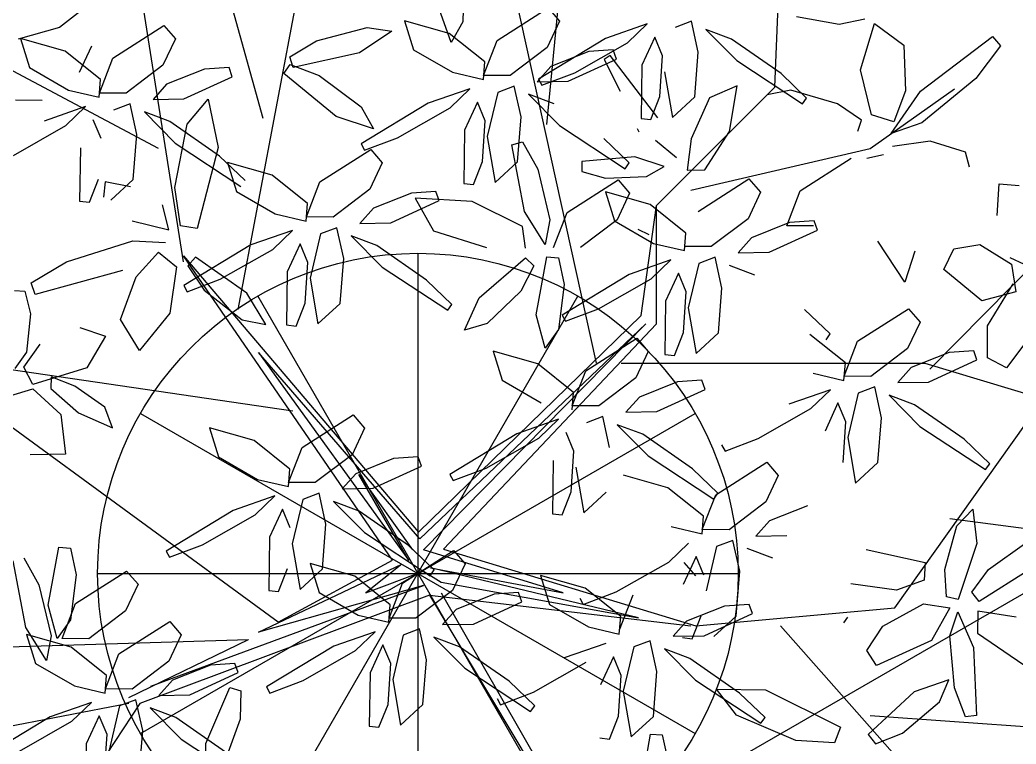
# Model space of a CAD drawing. Extents: x 8365 to 8547, y -347 to -272.
# Drawn here: x 8514.383 to 8515.316, y -326.079 to -325.4 of the extents above; entities that cross this region are included whole.
import ezdxf

# ---------------------------------------------------------------- set-up
doc = ezdxf.new("R2010")
doc.units = 0
doc.layers.get('0').update_dxf_attribs({"linetype": 'CONTINUOUS'})
doc.layers.add('1', color=7, linetype='CONTINUOUS')

msp = doc.modelspace()

# ---------------------------------------------------------------- linework, layer by layer
at = {"color": 44}
for p, q in [((8514.92275, -325.72231), (8514.81555, -325.23574)), ((8514.58718, -325.67198), (8514.66641, -325.25252)), ((8514.87614, -325.4986), (8514.89945, -325.2637)), ((8514.61048, -325.49301), (8514.5499, -325.27489)), ((8514.53591, -325.62723), (8514.48465, -325.30285)), ((8515.08995, -325.46357), (8515.0952, -325.32522)), ((8514.51261, -325.52097), (8514.3122, -325.41471)), ((8514.97907, -325.57445), (8515.08995, -325.46357)), ((8515.0113, -325.56012), (8515.17909, -325.52097)), ((8514.9647, -325.67757), (8514.97907, -325.57445)), ((8514.97907, -325.68534), (8514.97907, -325.57445)), ((8515.23502, -325.72791), (8515.35619, -325.60486)), ((8514.73166, -325.90688), (8514.53591, -325.62164)), ((8514.53591, -325.62164), (8514.75617, -325.88064)), ((8514.75617, -325.88064), (8514.9647, -325.67757)), ((8514.96897, -325.68541), (8514.75726, -325.88695)), ((8514.76065, -325.89712), (8514.96897, -325.68541)), ((8514.77943, -325.89661), (8514.97907, -325.68534)), ((8515.20239, -325.95162), (8515.38882, -325.68876)), ((8514.63845, -325.76705), (8514.13976, -325.69435)), ((8514.75726, -325.88695), (8514.60602, -325.71234)), ((8514.60602, -325.71234), (8514.7471, -325.90711)), ((8514.94605, -325.72231), (8515.23036, -325.72231)), ((8515.23036, -325.72231), (8515.41678, -325.77824)), ((8514.62454, -325.96505), (8514.35415, -325.76705)), ((8514.7471, -325.90711), (8514.70002, -325.82649)), ((8514.70002, -325.82649), (8514.75049, -325.89712)), ((8515.25366, -325.86773), (8515.4261, -325.8901)), ((8514.89157, -325.93742), (8514.76065, -325.89712)), ((8514.77943, -325.89661), (8515.01596, -325.9684)), ((8514.62454, -325.96505), (8514.73166, -325.90688)), ((8514.60602, -325.97435), (8514.7405, -325.9105)), ((8514.7405, -325.9105), (8514.70679, -325.93742)), ((8514.70679, -325.93742), (8514.76065, -325.91727)), ((8514.76065, -325.91727), (8514.77742, -325.92743)), ((8514.76726, -325.91388), (8514.89157, -325.93742)), ((8514.96219, -325.96097), (8514.76726, -325.91388)), ((8514.50525, -326.02482), (8514.76065, -325.93065)), ((8514.76065, -325.93065), (8514.60602, -325.97435)), ((8514.77742, -325.92743), (8514.96219, -325.96097)), ((8514.76631, -325.93955), (8514.49502, -326.04116)), ((8514.76631, -325.93955), (8514.8808, -326.13059)), ((8514.76631, -325.93955), (8515.0113, -325.9684)), ((8514.77742, -325.93742), (8514.88496, -326.12559)), ((8515.01596, -325.9684), (8515.20239, -325.95162)), ((8515.0952, -325.9684), (8515.33755, -326.24244)), ((8514.09781, -325.99636), (8514.59695, -325.98101)), ((8514.48465, -326.03551), (8514.59695, -325.98101)), ((8514.48465, -326.0411), (8514.13509, -326.10822)), ((8514.49502, -326.04116), (8514.28424, -326.35989)), ((8515.17909, -326.05229), (8515.41212, -326.06907))]:
    msp.add_line(p, q, dxfattribs=at)
at = {"color": 62}
for p, q in [((8514.79886, -325.35844), (8514.79755, -325.40236)), ((8514.7868, -325.42159), (8514.77542, -325.39023)), ((8514.8297, -325.41968), (8514.87741, -325.38919)), ((8514.87741, -325.38919), (8514.88821, -325.40166)), ((8514.78492, -325.41318), (8514.74309, -325.40133)), ((8514.74309, -325.40133), (8514.75152, -325.42851)), ((8514.79755, -325.40236), (8514.7868, -325.42159)), ((8514.88821, -325.40166), (8514.87655, -325.42644)), ((8514.73118, -325.41119), (8514.70071, -325.43136)), ((8514.70784, -325.40748), (8514.73118, -325.41119)), ((8514.81817, -325.43987), (8514.78492, -325.41318)), ((8514.97024, -325.4043), (8514.93134, -325.41784)), ((8514.95181, -325.42197), (8514.97024, -325.4043)), ((8514.81708, -325.45244), (8514.8297, -325.41968)), ((8514.93134, -325.41784), (8514.86839, -325.4559)), ((8514.9026, -325.45005), (8514.95181, -325.42197)), ((8514.75152, -325.42851), (8514.788, -325.4496)), ((8514.87655, -325.42644), (8514.84208, -325.45262)), ((8514.91549, -325.43007), (8514.87991, -325.44425)), ((8514.93846, -325.4285), (8514.91549, -325.43007)), ((8514.94151, -325.43715), (8514.93846, -325.4285)), ((8514.81685, -325.45631), (8514.81817, -325.43987)), ((8514.89621, -325.45795), (8514.94151, -325.43715)), ((8514.93565, -325.43372), (8514.93012, -325.43753)), ((8514.93012, -325.43753), (8514.94507, -325.46712)), ((8514.788, -325.4496), (8514.81685, -325.45631)), ((8514.87991, -325.44425), (8514.86727, -325.45844)), ((8514.8716, -325.46179), (8514.9026, -325.45005)), ((8514.96533, -325.44302), (8514.96462, -325.49286)), ((8514.84208, -325.45262), (8514.81708, -325.45244)), ((8514.86727, -325.45844), (8514.89621, -325.45795)), ((8514.86839, -325.4559), (8514.8716, -325.46179)), ((8514.80413, -325.46512), (8514.76523, -325.47866)), ((8514.78571, -325.4828), (8514.80413, -325.46512)), ((8514.83032, -325.46838), (8514.82053, -325.50988)), ((8514.84572, -325.4625), (8514.83032, -325.46838)), ((8514.85208, -325.49143), (8514.84572, -325.4625)), ((8514.76523, -325.47866), (8514.70228, -325.51672)), ((8514.81124, -325.47751), (8514.79923, -325.50384)), ((8514.81861, -325.49502), (8514.81124, -325.47751)), ((8514.88303, -325.47921), (8514.85915, -325.47018)), ((8514.85915, -325.47018), (8514.88811, -325.49948)), ((8514.73649, -325.51088), (8514.78571, -325.4828)), ((8514.81611, -325.53324), (8514.81861, -325.49502)), ((8514.84873, -325.53344), (8514.85208, -325.49143)), ((8514.96462, -325.49286), (8514.97374, -325.49383)), ((8514.79923, -325.50384), (8514.79852, -325.55368)), ((8514.88811, -325.49948), (8514.94955, -325.53993)), ((8514.70549, -325.52262), (8514.73649, -325.51088)), ((8514.82053, -325.50988), (8514.82783, -325.55273)), ((8514.84346, -325.51755), (8514.85346, -325.51479)), ((8514.85346, -325.51479), (8514.86771, -325.54023)), ((8514.95349, -325.53449), (8514.92955, -325.51156)), ((8514.71131, -325.52189), (8514.72211, -325.53436)), ((8514.85535, -325.57998), (8514.84346, -325.51755)), ((8514.72211, -325.53436), (8514.71044, -325.55914)), ((8514.80764, -325.55465), (8514.81611, -325.53324)), ((8514.82783, -325.55273), (8514.84873, -325.53344)), ((8514.95868, -325.52877), (8514.90904, -325.53331)), ((8514.90904, -325.53331), (8514.90904, -325.54249)), ((8514.94955, -325.53993), (8514.95349, -325.53449)), ((8514.86771, -325.54023), (8514.87902, -325.58777)), ((8514.90904, -325.54249), (8514.93122, -325.54866)), ((8514.89529, -325.58098), (8514.943, -325.55048)), ((8514.93122, -325.54866), (8514.96949, -325.54711)), ((8514.943, -325.55048), (8514.9538, -325.56296)), ((8514.74938, -325.56277), (8514.71381, -325.57695)), ((8514.77235, -325.56121), (8514.74938, -325.56277)), ((8514.77541, -325.56986), (8514.77235, -325.56121)), ((8514.79852, -325.55368), (8514.80764, -325.55465)), ((8514.97317, -325.57353), (8514.93134, -325.56168)), ((8514.93134, -325.56168), (8514.93977, -325.58886)), ((8514.73011, -325.59066), (8514.77541, -325.56986)), ((8514.80639, -325.57075), (8514.75289, -325.56767)), ((8514.75289, -325.56767), (8514.77023, -325.59822)), ((8514.85348, -325.59407), (8514.80639, -325.57075)), ((8514.9538, -325.56296), (8514.94213, -325.58773)), ((8514.87466, -325.61099), (8514.85535, -325.57998)), ((8514.88267, -325.61374), (8514.89529, -325.58098)), ((8514.70117, -325.59114), (8514.73011, -325.59066)), ((8514.87902, -325.58777), (8514.87466, -325.61099)), ((8514.94213, -325.58773), (8514.90767, -325.61391)), ((8514.77023, -325.59822), (8514.81973, -325.6139)), ((8514.85624, -325.61426), (8514.85348, -325.59407)), ((8514.81295, -325.66082), (8514.85629, -325.62347)), ((8514.85629, -325.62347), (8514.86422, -325.63107)), ((8514.86623, -325.67691), (8514.87613, -325.62243)), ((8514.87613, -325.62243), (8514.88708, -325.62332)), ((8514.88708, -325.62332), (8514.89245, -325.64847)), ((8514.63312, -325.63655), (8514.63241, -325.68639)), ((8514.72201, -325.63218), (8514.78345, -325.67263)), ((8514.86422, -325.63107), (8514.85195, -325.65456)), ((8514.65442, -325.64258), (8514.66172, -325.68544)), ((8514.95348, -325.63901), (8514.89054, -325.67707)), ((8514.92474, -325.67123), (8514.97396, -325.64315)), ((8514.85195, -325.65456), (8514.82023, -325.68498)), ((8514.89245, -325.64847), (8514.88716, -325.69066)), ((8514.79909, -325.69116), (8514.81295, -325.66082)), ((8514.64154, -325.68735), (8514.65001, -325.66594)), ((8514.66172, -325.68544), (8514.68263, -325.66614)), ((8514.78345, -325.67263), (8514.78739, -325.6672)), ((8514.89374, -325.68297), (8514.92474, -325.67123)), ((8514.8747, -325.70818), (8514.86623, -325.67691)), ((8514.89054, -325.67707), (8514.89374, -325.68297)), ((8514.63241, -325.68639), (8514.64154, -325.68735)), ((8514.82023, -325.68498), (8514.79909, -325.69116)), ((8514.88716, -325.69066), (8514.8747, -325.70818)), ((8514.91276, -325.72932), (8514.96046, -325.69883)), ((8514.96046, -325.69883), (8514.97126, -325.7113)), ((8514.86797, -325.72282), (8514.82614, -325.71098)), ((8514.82614, -325.71098), (8514.83457, -325.73815)), ((8514.97126, -325.7113), (8514.9596, -325.73608)), ((8514.90122, -325.74952), (8514.86797, -325.72282)), ((8514.90013, -325.76208), (8514.91276, -325.72932)), ((8514.83457, -325.73815), (8514.87105, -325.75924)), ((8514.9596, -325.73608), (8514.92513, -325.76226)), ((8514.8999, -325.76595), (8514.90122, -325.74952)), ((8514.96296, -325.75389), (8514.95032, -325.76808)), ((8514.92513, -325.76226), (8514.90013, -325.76208)), ((8514.64699, -325.80121), (8514.6947, -325.77071)), ((8514.6947, -325.77071), (8514.7055, -325.78318)), ((8514.88719, -325.77477), (8514.84828, -325.78831)), ((8514.86876, -325.79244), (8514.88719, -325.77477)), ((8514.92877, -325.77214), (8514.91337, -325.77802)), ((8514.93513, -325.80107), (8514.92877, -325.77214)), ((8514.7055, -325.78318), (8514.69383, -325.80796)), ((8514.96608, -325.78885), (8514.9422, -325.77982)), ((8514.9422, -325.77982), (8514.97116, -325.80912)), ((8514.63545, -325.8214), (8514.60221, -325.7947)), ((8514.84828, -325.78831), (8514.78534, -325.82637)), ((8514.81955, -325.82052), (8514.86876, -325.79244)), ((8514.90166, -325.80466), (8514.8943, -325.78715)), ((8514.63437, -325.83396), (8514.64699, -325.80121)), ((8514.69383, -325.80796), (8514.65937, -325.83414)), ((8514.73277, -325.81159), (8514.6972, -325.82577)), ((8514.75574, -325.81003), (8514.73277, -325.81159)), ((8514.7588, -325.81868), (8514.75574, -325.81003)), ((8514.63413, -325.83783), (8514.63545, -325.8214)), ((8514.7135, -325.83948), (8514.7588, -325.81868)), ((8514.78854, -325.83226), (8514.81955, -325.82052)), ((8514.60529, -325.83112), (8514.63413, -325.83783)), ((8514.6972, -325.82577), (8514.68456, -325.83996)), ((8514.78534, -325.82637), (8514.78854, -325.83226)), ((8514.65937, -325.83414), (8514.63437, -325.83396)), ((8514.68456, -325.83996), (8514.7135, -325.83948)), ((8514.62142, -325.84665), (8514.58252, -325.86019)), ((8514.603, -325.86432), (8514.62142, -325.84665)), ((8514.64761, -325.8499), (8514.63781, -325.8914)), ((8514.66301, -325.84402), (8514.64761, -325.8499)), ((8514.66936, -325.87295), (8514.66301, -325.84402)), ((8514.70032, -325.86073), (8514.67644, -325.85171)), ((8514.67644, -325.85171), (8514.7054, -325.881)), ((8514.62853, -325.85903), (8514.61651, -325.88537)), ((8514.6359, -325.87654), (8514.62853, -325.85903)), ((8514.74684, -325.89308), (8514.70032, -325.86073)), ((8514.66602, -325.91496), (8514.66936, -325.87295)), ((8514.61651, -325.88537), (8514.6158, -325.9352)), ((8514.7054, -325.881), (8514.76683, -325.92145)), ((8514.63781, -325.8914), (8514.64511, -325.93426)), ((8514.74111, -325.92838), (8514.78882, -325.89789)), ((8514.77077, -325.91602), (8514.74684, -325.89308)), ((8514.78882, -325.89789), (8514.79962, -325.91036)), ((8514.62493, -325.93617), (8514.6334, -325.91476)), ((8514.64511, -325.93426), (8514.66602, -325.91496)), ((8514.69633, -325.92188), (8514.6545, -325.91003)), ((8514.6545, -325.91003), (8514.66293, -325.9372)), ((8514.76683, -325.92145), (8514.77077, -325.91602)), ((8514.79962, -325.91036), (8514.78796, -325.93514)), ((8514.72958, -325.94857), (8514.69633, -325.92188)), ((8514.6158, -325.9352), (8514.62493, -325.93617)), ((8514.72849, -325.96114), (8514.74111, -325.92838)), ((8514.78796, -325.93514), (8514.75349, -325.96132)), ((8514.66293, -325.9372), (8514.69941, -325.9583)), ((8514.8269, -325.93876), (8514.79132, -325.95295)), ((8514.84987, -325.9372), (8514.8269, -325.93876)), ((8514.85292, -325.94585), (8514.84987, -325.9372)), ((8514.72826, -325.965), (8514.72958, -325.94857)), ((8514.79132, -325.95295), (8514.77868, -325.96713)), ((8514.80762, -325.96665), (8514.85292, -325.94585)), ((8514.69941, -325.9583), (8514.72826, -325.965)), ((8514.75349, -325.96132), (8514.72849, -325.96114)), ((8514.52306, -325.96424), (8514.53386, -325.97671)), ((8514.75713, -325.9712), (8514.74173, -325.97708)), ((8514.76349, -326.00012), (8514.75713, -325.9712)), ((8514.77868, -325.96713), (8514.80762, -325.96665)), ((8514.53386, -325.97671), (8514.52219, -326.00149)), ((8514.71554, -325.97382), (8514.67664, -325.98736)), ((8514.69712, -325.99149), (8514.71554, -325.97382)), ((8514.74173, -325.97708), (8514.73194, -326.01857)), ((8514.79444, -325.98791), (8514.77056, -325.97888)), ((8514.77056, -325.97888), (8514.79952, -326.00817)), ((8514.67664, -325.98736), (8514.61369, -326.02542)), ((8514.6479, -326.01957), (8514.69712, -325.99149)), ((8514.72265, -325.98621), (8514.71064, -326.01254)), ((8514.73002, -326.00372), (8514.72265, -325.98621)), ((8514.84096, -326.02026), (8514.79444, -325.98791)), ((8514.76014, -326.04213), (8514.76349, -326.00012)), ((8514.56113, -326.00512), (8514.52556, -326.0193)), ((8514.5841, -326.00355), (8514.56113, -326.00512)), ((8514.58715, -326.0122), (8514.5841, -326.00355)), ((8514.72752, -326.04194), (8514.73002, -326.00372)), ((8514.54186, -326.033), (8514.58715, -326.0122)), ((8514.6169, -326.03132), (8514.6479, -326.01957)), ((8514.71064, -326.01254), (8514.70993, -326.06238)), ((8514.73194, -326.01857), (8514.73924, -326.06143)), ((8514.55669, -326.07864), (8514.57918, -326.02603)), ((8514.57918, -326.02603), (8514.58965, -326.02937)), ((8514.58965, -326.02937), (8514.58896, -326.05586)), ((8514.61369, -326.02542), (8514.6169, -326.03132)), ((8514.51292, -326.03349), (8514.54186, -326.033)), ((8514.82963, -326.03648), (8514.83284, -326.04237)), ((8514.5048, -326.04523), (8514.53376, -326.07453)), ((8514.71905, -326.06335), (8514.72752, -326.04194)), ((8514.73924, -326.06143), (8514.76014, -326.04213)), ((8514.5752, -326.08661), (8514.52868, -326.05426)), ((8514.58896, -326.05586), (8514.57386, -326.09713)), ((8514.70993, -326.06238), (8514.71905, -326.06335)), ((8514.53376, -326.07453), (8514.59519, -326.11498)), ((8514.55759, -326.11198), (8514.55669, -326.07864))]:
    msp.add_line(p, q, dxfattribs=at)
at = {"color": 60}
for p, q in [((8514.4394, -325.39238), (8514.41982, -325.40762)), ((8514.41982, -325.40762), (8514.38089, -325.41851)), ((8514.46981, -325.43627), (8514.51752, -325.40578)), ((8514.51752, -325.40578), (8514.52832, -325.41825)), ((8514.66063, -325.42009), (8514.70784, -325.40748)), ((8514.42503, -325.42977), (8514.3832, -325.41792)), ((8514.3832, -325.41792), (8514.39162, -325.44509)), ((8514.52832, -325.41825), (8514.51665, -325.44303)), ((8514.6356, -325.43504), (8514.66063, -325.42009)), ((8514.45827, -325.45646), (8514.42503, -325.42977)), ((8514.44972, -325.42501), (8514.43805, -325.44979)), ((8514.70071, -325.43136), (8514.63863, -325.44496)), ((8514.45719, -325.46903), (8514.46981, -325.43627)), ((8514.63863, -325.44496), (8514.6356, -325.43504)), ((8514.39162, -325.44509), (8514.42811, -325.46619)), ((8514.51665, -325.44303), (8514.48219, -325.46921)), ((8514.55559, -325.44665), (8514.52002, -325.46084)), ((8514.57857, -325.44509), (8514.55559, -325.44665)), ((8514.58162, -325.45374), (8514.57857, -325.44509)), ((8514.62994, -325.45074), (8514.63584, -325.44222)), ((8514.67908, -325.49104), (8514.62994, -325.45074)), ((8514.63584, -325.44222), (8514.66309, -325.4526)), ((8514.45695, -325.47289), (8514.45827, -325.45646)), ((8514.53632, -325.47454), (8514.58162, -325.45374)), ((8514.66309, -325.4526), (8514.70224, -325.48184)), ((8514.42811, -325.46619), (8514.45695, -325.47289)), ((8514.48219, -325.46921), (8514.45719, -325.46903)), ((8514.52002, -325.46084), (8514.50738, -325.47502)), ((8514.40358, -325.47597), (8514.37859, -325.47579)), ((8514.50738, -325.47502), (8514.53632, -325.47454)), ((8514.53945, -325.49832), (8514.55911, -325.47486)), ((8514.55911, -325.47486), (8514.56828, -325.51994)), ((8514.44424, -325.48171), (8514.40534, -325.49525)), ((8514.42582, -325.49938), (8514.44424, -325.48171)), ((8514.48583, -325.47909), (8514.47043, -325.48497)), ((8514.49218, -325.50801), (8514.48583, -325.47909)), ((8514.52314, -325.4958), (8514.49926, -325.48677)), ((8514.49926, -325.48677), (8514.52822, -325.51606)), ((8514.70224, -325.48184), (8514.71379, -325.50246)), ((8514.45872, -325.51161), (8514.45135, -325.4941)), ((8514.56966, -325.52815), (8514.52314, -325.4958)), ((8514.71379, -325.50246), (8514.67908, -325.49104)), ((8514.3766, -325.52746), (8514.42582, -325.49938)), ((8514.5277, -325.55741), (8514.53945, -325.49832)), ((8514.96075, -325.50229), (8514.96234, -325.50524)), ((8514.48884, -325.55002), (8514.49218, -325.50801)), ((8514.52822, -325.51606), (8514.58966, -325.55651)), ((8514.43934, -325.52043), (8514.43863, -325.57027)), ((8514.56828, -325.51994), (8514.54868, -325.59592)), ((8514.6636, -325.55239), (8514.71131, -325.52189)), ((8514.70228, -325.51672), (8514.70549, -325.52262)), ((8514.5936, -325.55108), (8514.56966, -325.52815)), ((8514.61882, -325.54588), (8514.57699, -325.53404)), ((8514.57699, -325.53404), (8514.58541, -325.56121)), ((8514.44775, -325.57124), (8514.45622, -325.54983)), ((8514.46256, -325.55217), (8514.46088, -325.56671)), ((8514.4864, -325.5568), (8514.46256, -325.55217)), ((8514.46794, -325.56932), (8514.48884, -325.55002)), ((8514.65206, -325.57258), (8514.61882, -325.54588)), ((8514.65098, -325.58515), (8514.6636, -325.55239)), ((8514.53298, -325.59351), (8514.5277, -325.55741)), ((8514.58541, -325.56121), (8514.6219, -325.5823)), ((8514.71044, -325.55914), (8514.67598, -325.58532)), ((8514.43863, -325.57027), (8514.44775, -325.57124)), ((8514.52217, -325.59732), (8514.5161, -325.57375)), ((8514.65074, -325.58901), (8514.65206, -325.57258)), ((8514.71381, -325.57695), (8514.70117, -325.59114)), ((8514.48768, -325.58875), (8514.52217, -325.59732)), ((8514.6219, -325.5823), (8514.65074, -325.58901)), ((8514.67598, -325.58532), (8514.65098, -325.58515)), ((8514.54868, -325.59592), (8514.53298, -325.59351)), ((8514.63803, -325.59783), (8514.59913, -325.61137)), ((8514.61961, -325.6155), (8514.63803, -325.59783)), ((8514.67962, -325.5952), (8514.66422, -325.60108)), ((8514.68597, -325.62413), (8514.67962, -325.5952)), ((8514.97199, -325.60183), (8514.96195, -325.59693)), ((8514.42624, -325.62712), (8514.48842, -325.60744)), ((8514.48842, -325.60744), (8514.519, -325.60904)), ((8514.66422, -325.60108), (8514.65442, -325.64258)), ((8514.71693, -325.61192), (8514.69305, -325.60289)), ((8514.69305, -325.60289), (8514.72201, -325.63218)), ((8514.49157, -325.64118), (8514.51254, -325.6182)), ((8514.51254, -325.6182), (8514.5294, -325.63194)), ((8514.59913, -325.61137), (8514.53618, -325.64943)), ((8514.57039, -325.64358), (8514.61961, -325.6155)), ((8514.64514, -325.61021), (8514.63312, -325.63655)), ((8514.65251, -325.62772), (8514.64514, -325.61021)), ((8514.76345, -325.64426), (8514.71693, -325.61192)), ((8514.39315, -325.64696), (8514.42624, -325.62712)), ((8514.54705, -325.62272), (8514.53994, -325.63109)), ((8514.59535, -325.65662), (8514.54705, -325.62272)), ((8514.65001, -325.66594), (8514.65251, -325.62772)), ((8514.68263, -325.66614), (8514.68597, -325.62413)), ((8514.47869, -325.63543), (8514.39698, -325.65791)), ((8514.5294, -325.63194), (8514.52323, -325.67519)), ((8514.53994, -325.63109), (8514.55516, -325.65373)), ((8514.47702, -325.68138), (8514.49157, -325.64118)), ((8514.53939, -325.65532), (8514.57039, -325.64358)), ((8514.78739, -325.6672), (8514.76345, -325.64426)), ((8514.37747, -325.65417), (8514.38724, -325.65476)), ((8514.38724, -325.65476), (8514.39254, -325.67607)), ((8514.39698, -325.65791), (8514.39315, -325.64696)), ((8514.53618, -325.64943), (8514.53939, -325.65532)), ((8514.55516, -325.65373), (8514.59087, -325.68166)), ((8514.613, -325.68604), (8514.59535, -325.65662)), ((8514.39254, -325.67607), (8514.3887, -325.71202)), ((8514.49483, -325.71038), (8514.47702, -325.68138)), ((8514.52323, -325.67519), (8514.49483, -325.71038)), ((8514.59087, -325.68166), (8514.613, -325.68604)), ((8514.43883, -325.68865), (8514.46282, -325.69698)), ((8514.46282, -325.69698), (8514.4454, -325.72651)), ((8514.3887, -325.71202), (8514.37797, -325.72711)), ((8514.38628, -325.72595), (8514.40149, -325.7043)), ((8514.39464, -325.74228), (8514.38628, -325.72595)), ((8514.4454, -325.72651), (8514.39464, -325.74228)), ((8514.41206, -325.73513), (8514.41154, -325.74597)), ((8514.434, -325.74382), (8514.41206, -325.73513)), ((8514.37314, -325.75277), (8514.39483, -325.74612)), ((8514.39483, -325.74612), (8514.42093, -325.77019)), ((8514.41154, -325.74597), (8514.43739, -325.76873)), ((8514.46213, -325.76328), (8514.434, -325.74382)), ((8514.46928, -325.78275), (8514.46213, -325.76328)), ((8514.42093, -325.77019), (8514.42552, -325.80756)), ((8514.43739, -325.76873), (8514.46928, -325.78275)), ((8514.60221, -325.7947), (8514.56038, -325.78286)), ((8514.56038, -325.78286), (8514.5688, -325.81003)), ((8514.42552, -325.80756), (8514.39238, -325.80811)), ((8514.5688, -325.81003), (8514.60529, -325.83112)), ((8514.58252, -325.86019), (8514.51957, -325.89825)), ((8514.55378, -325.8924), (8514.603, -325.86432)), ((8514.40914, -325.94907), (8514.41904, -325.8946)), ((8514.41904, -325.8946), (8514.43, -325.89549)), ((8514.43, -325.89549), (8514.43536, -325.92064)), ((8514.51957, -325.89825), (8514.52278, -325.90414)), ((8514.52278, -325.90414), (8514.55378, -325.8924)), ((8514.38812, -325.9698), (8514.37623, -325.90737)), ((8514.38623, -325.90462), (8514.40048, -325.93005)), ((8514.43482, -325.94747), (8514.48253, -325.91698)), ((8514.48253, -325.91698), (8514.49333, -325.92945)), ((8514.43536, -325.92064), (8514.43007, -325.96282)), ((8514.40048, -325.93005), (8514.41179, -325.97759)), ((8514.49333, -325.92945), (8514.48166, -325.95423)), ((8514.41762, -325.98034), (8514.40914, -325.94907)), ((8514.4222, -325.98023), (8514.43482, -325.94747)), ((8514.48166, -325.95423), (8514.4472, -325.98041)), ((8514.43007, -325.96282), (8514.41762, -325.98034)), ((8514.40743, -326.00082), (8514.38812, -325.9698)), ((8514.47535, -325.99473), (8514.52306, -325.96424)), ((8514.43056, -325.98823), (8514.38874, -325.97638)), ((8514.38874, -325.97638), (8514.39716, -326.00356)), ((8514.41179, -325.97759), (8514.40743, -326.00082)), ((8514.4472, -325.98041), (8514.4222, -325.98023)), ((8514.46381, -326.01492), (8514.43056, -325.98823)), ((8514.46273, -326.02749), (8514.47535, -325.99473)), ((8514.52219, -326.00149), (8514.48772, -326.02767)), ((8514.39716, -326.00356), (8514.43365, -326.02465)), ((8514.46249, -326.03135), (8514.46381, -326.01492)), ((8514.52556, -326.0193), (8514.51292, -326.03349)), ((8514.43365, -326.02465), (8514.46249, -326.03135)), ((8514.48772, -326.02767), (8514.46273, -326.02749)), ((8514.49137, -326.03755), (8514.47596, -326.04343)), ((8514.49772, -326.06648), (8514.49137, -326.03755)), ((8514.44978, -326.04017), (8514.41088, -326.05371)), ((8514.43136, -326.05785), (8514.44978, -326.04017)), ((8514.47596, -326.04343), (8514.46617, -326.08493)), ((8514.52868, -326.05426), (8514.5048, -326.04523)), ((8514.41088, -326.05371), (8514.34793, -326.09177)), ((8514.45689, -326.05256), (8514.44487, -326.07889)), ((8514.46426, -326.07007), (8514.45689, -326.05256)), ((8514.38214, -326.08593), (8514.43136, -326.05785)), ((8514.49438, -326.10849), (8514.49772, -326.06648)), ((8514.46176, -326.10829), (8514.46426, -326.07007)), ((8514.44487, -326.07889), (8514.44416, -326.12873))]:
    msp.add_line(p, q, dxfattribs=at)
at = {"color": 64}
for p, q in [((8515.01182, -325.40168), (8514.99642, -325.40756)), ((8515.01818, -325.4306), (8515.01182, -325.40168)), ((8515.15, -325.40476), (8515.11024, -325.39748)), ((8515.17428, -325.39964), (8515.15, -325.40476)), ((8515.17009, -325.44716), (8515.18329, -325.40391)), ((8515.18329, -325.40391), (8515.21065, -325.42415)), ((8515.04913, -325.41839), (8515.02526, -325.40936)), ((8515.02526, -325.40936), (8515.05421, -325.43865)), ((8514.97735, -325.41669), (8514.96533, -325.44302)), ((8514.98472, -325.4342), (8514.97735, -325.41669)), ((8515.09566, -325.45074), (8515.04913, -325.41839)), ((8515.22626, -325.46741), (8515.29366, -325.41604)), ((8515.29366, -325.41604), (8515.3013, -325.42477)), ((8515.01484, -325.47261), (8515.01818, -325.4306)), ((8515.21065, -325.42415), (8515.21216, -325.46689)), ((8515.3013, -325.42477), (8515.27801, -325.45553)), ((8514.98013, -325.49231), (8514.93565, -325.43372)), ((8514.98222, -325.47242), (8514.98472, -325.4342)), ((8515.05421, -325.43865), (8515.11565, -325.4791)), ((8514.98663, -325.44905), (8514.99393, -325.49191)), ((8515.11959, -325.47367), (8515.09566, -325.45074)), ((8515.18052, -325.48958), (8515.17009, -325.44716)), ((8515.27801, -325.45553), (8515.22769, -325.497)), ((8515.0547, -325.46214), (8515.02856, -325.47338)), ((8515.04733, -325.50498), (8515.0547, -325.46214)), ((8515.10492, -325.46642), (8515.08276, -325.47061)), ((8515.14848, -325.47899), (8515.10492, -325.46642)), ((8515.17909, -325.52097), (8515.25832, -325.46504)), ((8515.19872, -325.50694), (8515.22626, -325.46741)), ((8515.21216, -325.46689), (8515.20129, -325.49603)), ((8514.97374, -325.49383), (8514.98222, -325.47242)), ((8514.99393, -325.49191), (8515.01484, -325.47261)), ((8515.02856, -325.47338), (8515.01143, -325.51188)), ((8515.11565, -325.4791), (8515.11959, -325.47367)), ((8515.17106, -325.4943), (8515.14848, -325.47899)), ((8515.16758, -325.50473), (8515.17106, -325.4943)), ((8515.20129, -325.49603), (8515.18052, -325.48958)), ((8515.22769, -325.497), (8515.19872, -325.50694)), ((8515.02428, -325.54086), (8515.04733, -325.50498)), ((8514.97818, -325.51311), (8514.99769, -325.52957)), ((8515.01143, -325.51188), (8515.0078, -325.54128)), ((8515.23535, -325.51407), (8515.20015, -325.519)), ((8515.26844, -325.52451), (8515.23535, -325.51407)), ((8515.27231, -325.53862), (8515.26844, -325.52451)), ((8514.98613, -325.53794), (8514.95868, -325.52877)), ((8515.11369, -325.56069), (8515.1614, -325.5302)), ((8515.17609, -325.5302), (8515.19155, -325.52656)), ((8514.96949, -325.54711), (8514.98613, -325.53794)), ((8515.0078, -325.54128), (8515.02428, -325.54086)), ((8515.01795, -325.58003), (8515.06566, -325.54954)), ((8515.06566, -325.54954), (8515.07646, -325.56201)), ((8515.07646, -325.56201), (8515.0648, -325.58679)), ((8515.10107, -325.59345), (8515.11369, -325.56069)), ((8515.29822, -325.58371), (8515.29992, -325.55401)), ((8515.29992, -325.55401), (8515.31889, -325.55554)), ((8515.00642, -325.60022), (8514.97317, -325.57353)), ((8514.93977, -325.58886), (8514.97625, -325.60995)), ((8515.0648, -325.58679), (8515.03033, -325.61297)), ((8515.10374, -325.59042), (8515.06816, -325.6046)), ((8515.12671, -325.58885), (8515.10374, -325.59042)), ((8515.12976, -325.5975), (8515.12671, -325.58885)), ((8515.0051, -325.61666), (8515.00642, -325.60022)), ((8515.08446, -325.6183), (8515.12976, -325.5975)), ((8515.12607, -325.59363), (8515.10107, -325.59345)), ((8515.06816, -325.6046), (8515.05552, -325.61879)), ((8514.97625, -325.60995), (8515.0051, -325.61666)), ((8515.03033, -325.61297), (8515.00533, -325.61279)), ((8515.05552, -325.61879), (8515.08446, -325.6183)), ((8515.25749, -325.61513), (8515.28188, -325.61104)), ((8514.99238, -325.62547), (8514.95348, -325.63901)), ((8514.97396, -325.64315), (8514.99238, -325.62547)), ((8515.03397, -325.62285), (8515.01857, -325.62873)), ((8515.04033, -325.65178), (8515.03397, -325.62285)), ((8515.01857, -325.62873), (8515.00878, -325.67023)), ((8515.07128, -325.63956), (8515.0474, -325.63053)), ((8514.99949, -325.63786), (8514.98748, -325.66419)), ((8515.00686, -325.65537), (8514.99949, -325.63786)), ((8515.00436, -325.69359), (8515.00686, -325.65537)), ((8515.03698, -325.69379), (8515.04033, -325.65178)), ((8514.98748, -325.66419), (8514.98677, -325.71403)), ((8515.00878, -325.67023), (8515.01608, -325.71308)), ((8514.99589, -325.715), (8515.00436, -325.69359)), ((8515.01608, -325.71308), (8515.03698, -325.69379)), ((8514.98677, -325.71403), (8514.99589, -325.715)), ((8514.99854, -325.73971), (8514.96296, -325.75389)), ((8515.02151, -325.73814), (8514.99854, -325.73971)), ((8515.02456, -325.74679), (8515.02151, -325.73814)), ((8514.97926, -325.7676), (8515.02456, -325.74679)), ((8514.95032, -325.76808), (8514.97926, -325.7676)), ((8515.07424, -325.79287), (8515.12345, -325.76479)), ((8515.0126, -325.8212), (8514.96608, -325.78885)), ((8515.04324, -325.80461), (8515.07424, -325.79287)), ((8514.89916, -325.84288), (8514.90166, -325.80466)), ((8515.04003, -325.79872), (8515.04324, -325.80461)), ((8514.88228, -325.81348), (8514.88157, -325.86332)), ((8514.97116, -325.80912), (8515.0326, -325.84957)), ((8514.90358, -325.81952), (8514.91088, -325.86237)), ((8515.03654, -325.84414), (8515.0126, -325.8212)), ((8515.03456, -325.84544), (8515.08227, -325.81495)), ((8515.08227, -325.81495), (8515.09307, -325.82742)), ((8514.98978, -325.83894), (8514.94795, -325.82709)), ((8515.09307, -325.82742), (8515.08141, -325.8522)), ((8514.89069, -325.86429), (8514.89916, -325.84288)), ((8515.02303, -325.86563), (8514.98978, -325.83894)), ((8514.91088, -325.86237), (8514.93178, -325.84308)), ((8515.02194, -325.8782), (8515.03456, -325.84544)), ((8515.0326, -325.84957), (8515.03654, -325.84414)), ((8515.08141, -325.8522), (8515.04694, -325.87838)), ((8515.12035, -325.85582), (8515.08477, -325.87001)), ((8514.88157, -325.86332), (8514.89069, -325.86429)), ((8515.02171, -325.88206), (8515.02303, -325.86563)), ((8515.08477, -325.87001), (8515.07213, -325.88419)), ((8514.99286, -325.87536), (8515.02171, -325.88206)), ((8515.04694, -325.87838), (8515.02194, -325.8782)), ((8515.05058, -325.88826), (8515.03518, -325.89414)), ((8515.05694, -325.91718), (8515.05058, -325.88826)), ((8515.07213, -325.88419), (8515.10107, -325.88371)), ((8514.99057, -325.90855), (8515.009, -325.89088)), ((8515.03518, -325.89414), (8515.02539, -325.93563)), ((8515.08789, -325.90497), (8515.06401, -325.89594)), ((8515.0161, -325.90327), (8515.00409, -325.9296)), ((8515.02347, -325.92078), (8515.0161, -325.90327)), ((8514.94136, -325.93663), (8514.99057, -325.90855)), ((8515.00476, -325.90894), (8515.01556, -325.92142)), ((8515.05359, -325.95919), (8515.05694, -325.91718)), ((8514.91227, -325.93294), (8514.87044, -325.92109)), ((8514.87044, -325.92109), (8514.87886, -325.94826)), ((8514.94551, -325.95963), (8514.91227, -325.93294)), ((8514.90715, -325.94248), (8514.91035, -325.94838)), ((8514.91035, -325.94838), (8514.94136, -325.93663)), ((8514.94443, -325.9722), (8514.95705, -325.93944)), ((8514.87886, -325.94826), (8514.91535, -325.96935)), ((8515.04283, -325.94982), (8515.00726, -325.96401)), ((8515.0658, -325.94826), (8515.04283, -325.94982)), ((8515.06886, -325.95691), (8515.0658, -325.94826)), ((8514.94419, -325.97606), (8514.94551, -325.95963)), ((8515.00726, -325.96401), (8514.99462, -325.97819)), ((8515.0125, -325.98041), (8515.02097, -325.959)), ((8515.02356, -325.97771), (8515.06886, -325.95691)), ((8515.03269, -325.97849), (8515.05359, -325.95919)), ((8514.91535, -325.96935), (8514.94419, -325.97606)), ((8514.97307, -325.98226), (8514.95767, -325.98814)), ((8514.97942, -326.01118), (8514.97307, -325.98226)), ((8514.99462, -325.97819), (8515.02356, -325.97771)), ((8515.00338, -325.97944), (8515.0125, -325.98041)), ((8514.93148, -325.98488), (8514.89258, -325.99842)), ((8514.95767, -325.98814), (8514.94787, -326.02963)), ((8515.01038, -325.99897), (8514.9865, -325.98994)), ((8514.9865, -325.98994), (8515.01546, -326.01923)), ((8514.93859, -325.99727), (8514.92657, -326.0236)), ((8514.94596, -326.01478), (8514.93859, -325.99727)), ((8514.79952, -326.00817), (8514.86096, -326.04862)), ((8514.86384, -326.03063), (8514.91306, -326.00255)), ((8514.94346, -326.05299), (8514.94596, -326.01478)), ((8514.97608, -326.05319), (8514.97942, -326.01118)), ((8514.8649, -326.04319), (8514.84096, -326.02026)), ((8514.83284, -326.04237), (8514.86384, -326.03063)), ((8514.94787, -326.02963), (8514.95517, -326.07249)), ((8514.86096, -326.04862), (8514.8649, -326.04319)), ((8514.93499, -326.07441), (8514.94346, -326.05299)), ((8514.95517, -326.07249), (8514.97608, -326.05319)), ((8514.92586, -326.07344), (8514.93499, -326.07441)), ((8514.96359, -326.12421), (8514.9735, -326.06973)), ((8514.9735, -326.06973), (8514.98445, -326.07062)), ((8514.98445, -326.07062), (8514.98982, -326.09577))]:
    msp.add_line(p, q, dxfattribs=at)
at = {"color": 66}
for p, q in [((8515.21162, -325.64639), (8515.18628, -325.608)), ((8515.22109, -325.61729), (8515.21162, -325.64639)), ((8515.2481, -325.63435), (8515.25749, -325.61513)), ((8515.28188, -325.61104), (8515.31148, -325.62949)), ((8515.33826, -325.63646), (8515.3103, -325.62344)), ((8515.28389, -325.66364), (8515.2481, -325.63435)), ((8515.31148, -325.62949), (8515.31564, -325.65534)), ((8515.31564, -325.65534), (8515.28389, -325.66364)), ((8515.28917, -325.68727), (8515.31326, -325.64791)), ((8515.14174, -325.69484), (8515.1178, -325.67191)), ((8515.16745, -325.70168), (8515.21515, -325.67118)), ((8515.21515, -325.67118), (8515.22596, -325.68366)), ((8515.22596, -325.68366), (8515.21429, -325.70843)), ((8515.34315, -325.67794), (8515.30692, -325.72642)), ((8515.289, -325.71719), (8515.28917, -325.68727)), ((8515.15591, -325.72187), (8515.12266, -325.69517)), ((8515.1378, -325.70028), (8515.14174, -325.69484)), ((8515.15483, -325.73444), (8515.16745, -325.70168)), ((8515.21429, -325.70843), (8515.17982, -325.73461)), ((8515.25323, -325.71206), (8515.21765, -325.72625)), ((8515.2762, -325.7105), (8515.25323, -325.71206)), ((8515.27925, -325.71915), (8515.2762, -325.7105)), ((8515.23396, -325.73995), (8515.27925, -325.71915)), ((8515.30692, -325.72642), (8515.289, -325.71719)), ((8515.15459, -325.7383), (8515.15591, -325.72187)), ((8515.21765, -325.72625), (8515.20502, -325.74043)), ((8515.12574, -325.73159), (8515.15459, -325.7383)), ((8515.17982, -325.73461), (8515.15483, -325.73444)), ((8515.20502, -325.74043), (8515.23396, -325.73995)), ((8515.14188, -325.74712), (8515.10298, -325.76066)), ((8515.12345, -325.76479), (8515.14188, -325.74712)), ((8515.18346, -325.7445), (8515.16806, -325.75038)), ((8515.18982, -325.77342), (8515.18346, -325.7445)), ((8515.16806, -325.75038), (8515.15827, -325.79187)), ((8515.22077, -325.76121), (8515.1969, -325.75218)), ((8515.1969, -325.75218), (8515.22585, -325.78147)), ((8515.14899, -325.7595), (8515.13697, -325.78584)), ((8515.15636, -325.77702), (8515.14899, -325.7595)), ((8515.2673, -325.79355), (8515.22077, -325.76121)), ((8515.15386, -325.81523), (8515.15636, -325.77702)), ((8515.18648, -325.81543), (8515.18982, -325.77342)), ((8515.22585, -325.78147), (8515.28729, -325.82192)), ((8515.15827, -325.79187), (8515.16557, -325.83473)), ((8515.29123, -325.81649), (8515.2673, -325.79355)), ((8515.16557, -325.83473), (8515.18648, -325.81543)), ((8515.28729, -325.82192), (8515.29123, -325.81649)), ((8515.15441, -325.96568), (8515.15835, -325.96025)), ((8515.0569, -326.03132), (8515.01038, -325.99897)), ((8515.01546, -326.01923), (8515.07689, -326.05968)), ((8515.05405, -326.05196), (8515.03517, -326.02786)), ((8515.03517, -326.02786), (8515.08118, -326.02824)), ((8515.08118, -326.02824), (8515.15144, -326.06318)), ((8515.08083, -326.05425), (8515.0569, -326.03132)), ((8515.10941, -326.07571), (8515.05405, -326.05196)), ((8515.07689, -326.05968), (8515.08083, -326.05425)), ((8515.15144, -326.06318), (8515.14583, -326.07804)), ((8515.14583, -326.07804), (8515.10941, -326.07571))]:
    msp.add_line(p, q, dxfattribs=at)
at = {"linetype": 'CONTINUOUS'}
for p, q in [((8514.75545, -325.61922), (8514.75545, -326.21922)), ((8514.75545, -325.61922), (8514.75545, -326.21922)), ((8514.60545, -325.65941), (8514.90545, -326.17902)), ((8514.60545, -325.65941), (8514.90545, -326.17902)), ((8514.60545, -326.17902), (8514.90545, -325.65941)), ((8514.49564, -326.06922), (8515.01526, -325.76922)), ((8514.49564, -325.76922), (8515.01526, -326.06922)), ((8514.45545, -325.91922), (8515.05545, -325.91922)), ((8514.45545, -325.91922), (8515.05545, -325.91922)), ((8514.45545, -325.91922), (8515.05545, -325.91922))]:
    msp.add_line(p, q, dxfattribs=at)
at = {"color": 68}
for p, q in [((8515.26037, -325.87466), (8515.27521, -325.85911)), ((8515.27521, -325.85911), (8515.27911, -325.89127)), ((8515.24908, -325.91565), (8515.26037, -325.87466)), ((8515.17551, -325.89695), (8515.23082, -325.90908)), ((8515.27911, -325.89127), (8515.26149, -325.94376)), ((8515.29004, -325.91544), (8515.32579, -325.88988)), ((8515.23082, -325.90908), (8515.22965, -325.92554)), ((8515.25078, -325.94131), (8515.24908, -325.91565)), ((8515.27452, -325.93692), (8515.29004, -325.91544)), ((8515.32953, -325.91484), (8515.28128, -325.94558)), ((8515.22965, -325.92554), (8515.20389, -325.93483)), ((8515.20389, -325.93483), (8515.161, -325.929)), ((8515.26149, -325.94376), (8515.25078, -325.94131)), ((8515.28128, -325.94558), (8515.27452, -325.93692)), ((8515.19119, -325.96863), (8515.22906, -325.94767)), ((8515.22906, -325.94767), (8515.25377, -325.95143)), ((8515.25377, -325.95143), (8515.23658, -325.98204)), ((8515.28, -325.9547), (8515.27984, -325.97508)), ((8515.31608, -325.9603), (8515.28, -325.9547)), ((8515.25366, -325.97765), (8515.2613, -325.95529)), ((8515.2613, -325.95529), (8515.27597, -325.98876)), ((8515.17609, -325.99148), (8515.19119, -325.96863)), ((8515.23658, -325.98204), (8515.18499, -326.00537)), ((8515.25803, -326.02632), (8515.25366, -325.97765)), ((8515.27984, -325.97508), (8515.32309, -326.00491)), ((8515.18499, -326.00537), (8515.17609, -325.99148)), ((8515.27597, -325.98876), (8515.27877, -326.05225)), ((8515.25294, -326.01894), (8515.2205, -326.0301)), ((8515.24407, -326.03968), (8515.25294, -326.01894)), ((8515.26848, -326.05354), (8515.25803, -326.02632)), ((8515.2205, -326.0301), (8515.17732, -326.07032)), ((8515.20934, -326.06882), (8515.24407, -326.03968)), ((8515.27877, -326.05225), (8515.26848, -326.05354)), ((8515.17732, -326.07032), (8515.18403, -326.07902)), ((8515.18403, -326.07902), (8515.20934, -326.06882))]:
    msp.add_line(p, q, dxfattribs=at)
at = {"layer": '1', "color": 1, "linetype": 'CONTINUOUS'}
msp.add_line((8519.79909, -323.35368), (8507.41931, -330.50115), dxfattribs=at)
msp.add_circle((8514.75545, -325.91922), 0.3, dxfattribs=at)

doc.saveas('drawing.dxf')
